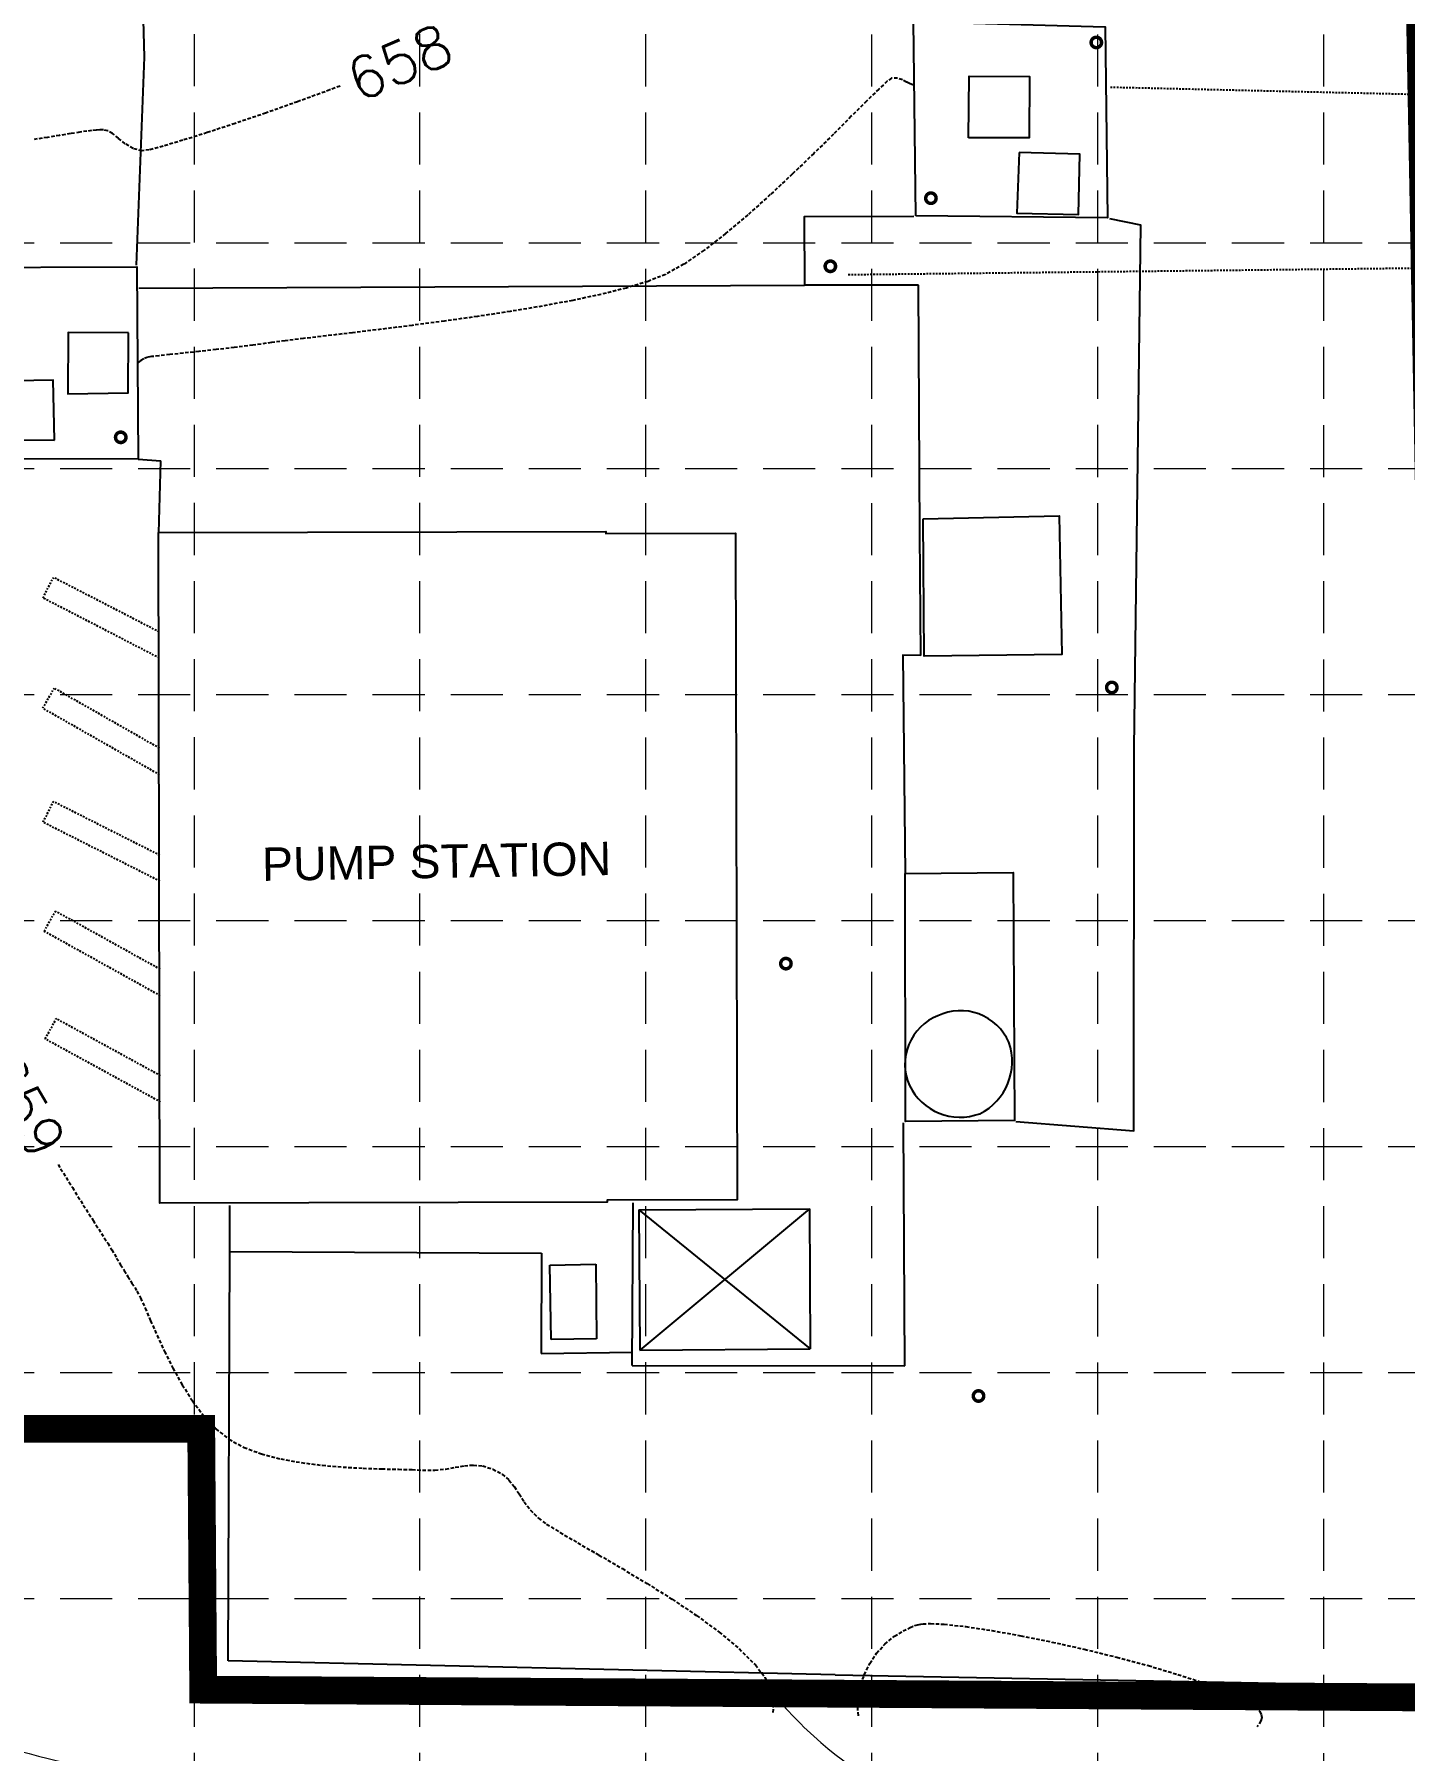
# Model space of a CAD drawing. Header units: inches. Extents: x 2507435 to 2508087, y 7097652 to 7098695.
# Drawn here: x 2507635.8 to 2507734.4, y 7098081.5 to 7098205.1 of the extents above; entities that cross this region are included whole.
import ezdxf

# ---------------------------------------------------------------- set-up
doc = ezdxf.new("R2010")
doc.units = ezdxf.units.IN
doc.header["$MEASUREMENT"] = 0
doc.linetypes.add('HIDDEN', pattern=[0.375, 0.25, -0.125])
doc.linetypes.add('HIDDEN2', pattern=[0.1875, 0.125, -0.0625])
for name, color, linetype in [('CONT-MNR', 8, 'HIDDEN'), ('DEMO ROAD', 8, 'Continuous'), ('E-ASPHALT', 8, 'Continuous'), ('E-CONCRETE', 7, 'Continuous'), ('E-PIPES', 8, 'HIDDEN2'), ('E-STRUCTURES', 6, 'Continuous'), ('E-UTILITIES', 5, 'Continuous'), ('GRID', 254, 'HIDDEN'), ('LIMITS OF DISTURBANCE', 1, 'HIDDEN'), ('TXT-NOTES', 2, 'Continuous'), ('WATER-STRIPE', 5, 'HIDDEN2')]:
    doc.layers.add(name, color=color, linetype=linetype)
doc.layers.add('CV_GRADING_PROP', color=1, linetype='Continuous', lineweight=0)
doc.styles.get("Standard").update_dxf_attribs({"font": 'ARIAL.TTF'})

msp = doc.modelspace()

# ---------------------------------------------------------------- linework, layer by layer
at = {"layer": 'CONT-MNR', "color": 35, "extrusion": (-0.5784602373835595, 0.8157105821099517, 0), "elevation": 4339475.143353693}
msp.add_lwpolyline([(-6151582.974240594, 659.0000000000009), (-6151582.590484574, 659.0000000000009)], dxfattribs=at)
at = {"layer": 'CONT-MNR', "color": 35, "extrusion": (0.01575486783149608, -0.999875884367461, 0), "elevation": -7057812.502188132}
msp.add_lwpolyline([(2619217.921365387, 659), (2619217.49625879, 659)], dxfattribs=at)
at = {"layer": 'CONT-MNR', "color": 35, "extrusion": (0.3437490528785703, 0.9390615467822576, 0), "elevation": 7527667.291210726}
msp.add_lwpolyline([(85117.11588407448, 659.0000000000009), (85117.4980891291, 659.0000000000009)], dxfattribs=at)
at = {"layer": 'CONT-MNR', "color": 35, "extrusion": (0.3439716864256234, -0.9389800205209441, 0), "elevation": -5802505.983584049}
msp.add_lwpolyline([(4796220.086144732, 658), (4796217.608944353, 658)], dxfattribs=at)
at = {"layer": 'CONT-MNR', "color": 35, "extrusion": (0.356764093772672, -0.9341945094007801, 0), "elevation": -5736458.492613357}
msp.add_lwpolyline([(4875023.529795265, 658), (4875022.745258834, 658)], dxfattribs=at)
at = {"layer": 'CONT-MNR', "color": 35, "extrusion": (-0.7002389874955643, 0.713908509818441, 0), "elevation": 3311479.293160748}
msp.add_lwpolyline([(-6760703.116392091, 659.0000000000009), (-6760701.888844514, 659.0000000000009)], dxfattribs=at)
at = {"layer": 'CONT-MNR', "color": 35, "extrusion": (0.6790397678018403, -0.7341014873596312, 0), "elevation": -3507974.320335359}
msp.add_lwpolyline([(6660865.488448557, 659), (6660864.651446817, 659)], dxfattribs=at)
at = {"layer": 'CONT-MNR', "color": 35, "extrusion": (-0.4741054751967986, -0.8804680564270448, 0), "elevation": -7438653.448941063}
msp.add_lwpolyline([(-1157347.772369662, 659), (-1157348.105427842, 659)], dxfattribs=at)
at = {"layer": 'CONT-MNR', "color": 35, "extrusion": (-0.4493036736438185, -0.8933790958211241, 0), "elevation": -7468103.167556052}
msp.add_lwpolyline([(-948922.3079454834, 659), (-948922.5881973044, 659)], dxfattribs=at)
at = {"layer": 'CONT-MNR', "color": 35}
for points, elevation in [([(2507699.025860254, 7098201.455105464), (2507698.83485714, 7098201.534292573)], 659), ([(2507640.501776705, 7098198.228760784), (2507640.234643778, 7098198.201586973)], 658), ([(2507641.080008088, 7098198.160521278), (2507640.762711674, 7098198.223657737)], 658), ([(2507650.242383248, 7098198.684823365), (2507648.227422115, 7098198.021910224)], 658), ([(2507652.439445523, 7098199.434358496), (2507650.242383248, 7098198.684823365)], 658), ([(2507638.391931404, 7098197.949487975), (2507637.602814968, 7098197.822850253)], 658), ([(2507639.058841263, 7098198.05461226), (2507638.391931404, 7098197.949487975)], 658), ([(2507639.571722606, 7098198.130116194), (2507639.058841263, 7098198.05461226)], 658), ([(2507642.907372772, 7098196.879571129), (2507642.332088556, 7098197.218269251)], 658), ([(2507646.472969753, 7098197.469183178), (2507645.057433794, 7098197.050206332)], 658), ([(2507693.32297741, 7098197.920670528), (2507691.897871057, 7098196.518340215)], 659), ([(2507643.556741605, 7098196.707759677), (2507642.907372772, 7098196.879571129)], 658), ([(2507644.059221867, 7098196.788543798), (2507643.556741605, 7098196.707759677)], 658), ([(2507691.897871057, 7098196.518340215), (2507690.368844014, 7098195.045393348)], 659), ([(2507690.368844014, 7098195.045393348), (2507688.775394219, 7098193.556980591)], 659), ([(2507684.003487694, 7098189.5504536), (2507682.547326262, 7098188.551683906)], 659), ([(2507679.97307499, 7098187.312413178), (2507678.408909676, 7098186.833140822)], 659), ([(2507681.224231765, 7098187.813201638), (2507679.97307499, 7098187.312413178)], 659), ([(2507667.682518315, 7098184.785999116), (2507665.314039747, 7098184.451710488)], 659), ([(2507658.682550297, 7098183.612741549), (2507656.8004705, 7098183.390239313)], 659), ([(2507665.314039747, 7098184.451710488), (2507662.990465301, 7098184.144233664)], 659), ([(2507653.835718215, 7098183.035505128), (2507652.855306488, 7098182.904786237)], 659), ([(2507643.463640628, 7098181.626161573), (2507643.216374255, 7098181.45422626)], 659), ([(2507643.67400368, 7098181.744354188), (2507643.463640628, 7098181.626161573)], 659), ([(2507644.219587823, 7098181.894010757), (2507643.952410455, 7098181.847891186)], 659), ([(2507646.511633515, 7098182.144623818), (2507645.539945717, 7098182.042905526)], 659), ([(2507638.523307997, 7098122.057603843), (2507639.311073072, 7098120.804030623)], 659), ([(2507640.610497996, 7098118.765342894), (2507641.066679078, 7098118.049064357)], 659), ([(2507641.066679078, 7098118.049064357), (2507641.356853396, 7098117.58072002)], 659), ([(2507641.999796215, 7098116.510035906), (2507642.258626942, 7098116.087189053)], 659), ([(2507643.432691064, 7098114.110755391), (2507643.759507779, 7098113.384410389)], 659), ([(2507644.156081406, 7098112.47014009), (2507644.622081826, 7098111.41413377)], 659), ([(2507647.173748977, 7098106.696533741), (2507647.981931521, 7098105.624686416)], 659), ([(2507655.004577491, 7098102.256899589), (2507656.515951836, 7098102.064929381)], 659), ([(2507665.398226402, 7098101.795302645), (2507666.095989578, 7098101.920117904)], 659), ([(2507666.095989578, 7098101.920117904), (2507666.749955296, 7098102.033285816)], 659), ([(2507666.749955296, 7098102.033285816), (2507667.394801184, 7098102.083403637)], 659), ([(2507660.802981589, 7098101.804604224), (2507661.992996244, 7098101.77519636)], 659), ([(2507661.992996244, 7098101.77519636), (2507662.985197851, 7098101.750558111)], 659), ([(2507662.985197851, 7098101.750558111), (2507663.73259716, 7098101.716341084)], 659), ([(2507663.73259716, 7098101.716341084), (2507664.621988139, 7098101.71024279)], 659), ([(2507664.621988139, 7098101.71024279), (2507665.398226402, 7098101.795302645)], 659), ([(2507668.795843987, 7098101.788878009), (2507669.462133557, 7098101.425299086)], 659), ([(2507669.462133557, 7098101.425299086), (2507669.958221363, 7098101.000570064)], 659), ([(2507671.053041863, 7098099.442019159), (2507671.496090276, 7098098.855226488)], 659), ([(2507672.66544129, 7098097.824475793), (2507673.633159332, 7098097.227870122)], 659), ([(2507681.708395875, 7098092.420191505), (2507683.46280919, 7098091.246383809)], 659), ([(2507683.46280919, 7098091.246383809), (2507685.094356754, 7098090.052704814)], 659), ([(2507699.191134883, 7098090.51616148), (2507699.37241007, 7098090.579456113)], 659), ([(2507699.37241007, 7098090.579456113), (2507699.480336517, 7098090.608992173)], 659), ([(2507699.756481626, 7098090.650272935), (2507700.312626379, 7098090.66944775)], 659), ([(2507701.294433627, 7098090.620070815), (2507702.85503775, 7098090.448297378)], 659), ([(2507702.85503775, 7098090.448297378), (2507704.717554012, 7098090.167715282)], 659), ([(2507706.808620346, 7098089.792758428), (2507709.054874685, 7098089.337860717)], 659), ([(2507696.429404167, 7098088.532853052), (2507697.025166471, 7098089.188513216)], 659), ([(2507687.698589909, 7098087.692966116), (2507688.391360814, 7098086.790320544)], 659), ([(2507715.99114505, 7098087.637861444), (2507718.12453073, 7098087.007539307)], 659), ([(2507720.046294075, 7098086.369445815), (2507721.683073019, 7098085.738014868)], 659), ([(2507688.894214964, 7098085.720022281), (2507688.940565901, 7098085.515441786)], 659), ([(2507688.940565901, 7098085.515441786), (2507688.971242118, 7098085.309501741)], 659), ([(2507688.971242118, 7098085.309501741), (2507688.997053721, 7098084.879525427)], 659), ([(2507695.123031979, 7098084.032268303), (2507695.063887817, 7098084.627930008)], 659), ([(2507695.065984924, 7098084.980576531), (2507695.080295123, 7098085.142115125)], 659), ([(2507695.080295123, 7098085.142115125), (2507695.106165367, 7098085.336462907)], 659), ([(2507722.961505494, 7098085.127680367), (2507723.676942707, 7098084.664301788)], 659), ([(2507724.009607514, 7098084.33613624), (2507724.125479126, 7098084.128314318)], 659), ([(2507724.149882765, 7098084.028036303), (2507724.153000162, 7098083.910196646)], 659)]:
    msp.add_lwpolyline(points, dxfattribs=dict(at, elevation=elevation))
at = {"layer": 'CONT-MNR', "color": 35, "extrusion": (-0.3293413401207295, -0.9442109307180689, 0), "elevation": -7528088.360145745}
msp.add_lwpolyline([(30065.76232751925, 659), (30065.65149695938, 659)], dxfattribs=at)
at = {"layer": 'CONT-MNR', "color": 35, "extrusion": (0.3330247617025853, -0.9429180813267589, 0), "elevation": -5857910.235440747}
msp.add_lwpolyline([(4728389.442018826, 658), (4728387.001981003, 658)], dxfattribs=at)
at = {"layer": 'CONT-MNR', "color": 35, "extrusion": (0.7060987911994828, -0.708113336314625, 0), "elevation": -3255649.386327378}
msp.add_lwpolyline([(6787763.417515692, 659), (6787761.865827416, 659)], dxfattribs=at)
at = {"layer": 'CONT-MNR', "color": 35, "extrusion": (-0.01955304167934378, -0.9998088210058391, 0), "elevation": -7145873.201611108}
msp.add_lwpolyline([(2368369.988757519, 658.0000000000009), (2368369.727772654, 658.0000000000009)], dxfattribs=at)
at = {"layer": 'CONT-MNR', "color": 35, "extrusion": (0.7056889053370164, -0.708521819624663, 0), "elevation": -3259576.750796609}
msp.add_lwpolyline([(6785876.765720178, 659), (6785874.956760043, 659)], dxfattribs=at)
at = {"layer": 'CONT-MNR', "color": 35, "extrusion": (0.153113287915328, -0.9882086424757467, 0), "elevation": -6630547.792546419}
msp.add_lwpolyline([(3564896.667655746, 658.0000000000009), (3564895.718398953, 658.0000000000009)], dxfattribs=at)
at = {"layer": 'CONT-MNR', "color": 35, "extrusion": (0.1572504174299394, -0.9875587608938063, 0), "elevation": -6615560.386707449}
msp.add_lwpolyline([(3592634.054450155, 658.0000000000009), (3592633.163869151, 658.0000000000009)], dxfattribs=at)
at = {"layer": 'CONT-MNR', "color": 35, "extrusion": (0.1147509918012718, -0.993394287219644, 0), "elevation": -6763555.3440753}
msp.add_lwpolyline([(3305600.42959344, 658), (3305600.100387918, 658)], dxfattribs=at)
at = {"layer": 'CONT-MNR', "color": 35, "extrusion": (0.09981193846863058, -0.9950063200498449, 0), "elevation": -6812459.638743755}
msp.add_lwpolyline([(3203602.804016779, 658), (3203602.466440746, 658)], dxfattribs=at)
at = {"layer": 'CONT-MNR', "color": 35, "extrusion": (-0.501114066201382, -0.8653812412197972, 0), "elevation": -7399261.75275247}
msp.add_lwpolyline([(-1386941.004913164, 658.0000000000009), (-1386941.392570837, 658.0000000000009)], dxfattribs=at)
at = {"layer": 'CONT-MNR', "color": 35, "extrusion": (0.6416005546813928, 0.7670389352780792, 0), "elevation": 7053498.333547386}
msp.add_lwpolyline([(2630748.605611942, 658.0000000000009), (2630749.151002298, 658.0000000000009)], dxfattribs=at)
at = {"layer": 'CONT-MNR', "color": 35, "extrusion": (0.6241690902740505, 0.7812892849300214, 0), "elevation": 7110938.262106262}
msp.add_lwpolyline([(2471281.215815195, 658), (2471281.853572761, 658)], dxfattribs=at)
at = {"layer": 'CONT-MNR', "color": 35, "extrusion": (0.2535644037569634, -0.9673185065671884, 0), "elevation": -6230367.846102919}
msp.add_lwpolyline([(4225541.574742455, 658), (4225540.542805281, 658)], dxfattribs=at)
at = {"layer": 'CONT-MNR', "color": 35, "extrusion": (0.3004834442050874, -0.9537870306093746, 0), "elevation": -6016662.437764511}
msp.add_lwpolyline([(4524653.345919123, 658), (4524651.506459888, 658)], dxfattribs=at)
at = {"layer": 'CONT-MNR', "color": 35, "extrusion": (0.6669760231320326, -0.7450791800654332, 0), "elevation": -3616147.948715568}
msp.add_lwpolyline([(6602751.606686345, 659), (6602749.434602286, 659)], dxfattribs=at)
at = {"layer": 'CONT-MNR', "color": 35, "extrusion": (0.6450615769495265, -0.7641305922048863, 0), "elevation": -3806333.107259971}
msp.add_lwpolyline([(6494971.467198091, 659.0000000000009), (6494969.368340246, 659.0000000000009)], dxfattribs=at)
at = {"layer": 'CONT-MNR', "color": 35, "extrusion": (-0.6134834814255619, 0.7897075522102928, 0), "elevation": 4067071.182238569}
msp.add_lwpolyline([(-6334960.995752538, 659), (-6334959.033341993, 659)], dxfattribs=at)
at = {"layer": 'CONT-MNR', "color": 35, "extrusion": (0.4873716548227826, -0.8731946347036854, 0), "elevation": -4975926.766584901}
msp.add_lwpolyline([(5649150.846543679, 659), (5649149.331309337, 659)], dxfattribs=at)
at = {"layer": 'CONT-MNR', "color": 35, "extrusion": (0.1835786736021315, -0.9830050206374747, 0), "elevation": -6517196.85157772}
msp.add_lwpolyline([(3768132.229161438, 659.0000000000009), (3768129.99477951, 659.0000000000009)], dxfattribs=at)
at = {"layer": 'CONT-MNR', "color": 35, "extrusion": (0.2083881965663033, -0.9780461949886844, 0), "elevation": -6419783.975830291}
msp.add_lwpolyline([(3931801.797950065, 659.0000000000009), (3931799.715439787, 659.0000000000009)], dxfattribs=at)
at = {"layer": 'CONT-MNR', "color": 35, "extrusion": (0.2427800425220893, -0.9700813630582605, 0), "elevation": -6277004.487588634}
msp.add_lwpolyline([(4155950.190206533, 659.0000000000009), (4155948.307845378, 659.0000000000009)], dxfattribs=at)
at = {"layer": 'CONT-MNR', "color": 35, "extrusion": (0.1507981248776126, -0.9885645783323395, 0), "elevation": -6638862.465556297}
msp.add_lwpolyline([(3549386.790507961, 659.0000000000009), (3549384.400929817, 659.0000000000009)], dxfattribs=at)
at = {"layer": 'CONT-MNR', "color": 35, "extrusion": (0.1650207138023296, -0.9862901013475548, 0), "elevation": -6587052.246601599}
msp.add_lwpolyline([(3644640.059088477, 659.0000000000009), (3644637.722153666, 659.0000000000009)], dxfattribs=at)
at = {"layer": 'CONT-MNR', "color": 35, "extrusion": (0.1200571579945771, -0.9927669811261176, 0), "elevation": -6745779.942052891}
msp.add_lwpolyline([(3341710.58697167, 659), (3341708.491439587, 659)], dxfattribs=at)
at = {"layer": 'CONT-MNR', "color": 35, "extrusion": (0.1246776506033395, -0.9921973006615326, 0), "elevation": -6730149.617350974}
msp.add_lwpolyline([(3373081.372761427, 659), (3373079.127703976, 659)], dxfattribs=at)
at = {"layer": 'CONT-MNR', "color": 35, "extrusion": (0.1053578168830527, -0.9944343771318633, 0), "elevation": -6794476.177777396}
msp.add_lwpolyline([(3241540.002787426, 659.0000000000009), (3241538.871458997, 659.0000000000009)], dxfattribs=at)
at = {"layer": 'CONT-MNR', "color": 35, "extrusion": (0.1093425298667265, -0.9940041303547708, 0), "elevation": -6781429.951638868}
msp.add_lwpolyline([(3268746.559595812, 659), (3268745.314500784, 659)], dxfattribs=at)
at = {"layer": 'CONT-MNR', "color": 35, "extrusion": (-0.1157221678016629, 0.9932816216357191, 0), "elevation": 6760303.561079526}
msp.add_lwpolyline([(-3312219.913465749, 659), (-3312218.595127698, 659)], dxfattribs=at)
at = {"layer": 'CONT-MNR', "color": 35, "extrusion": (0.1246747826562909, -0.9921976610381658, 0), "elevation": -6730159.38459287}
msp.add_lwpolyline([(3373050.365162556, 659.0000000000009), (3373049.014034647, 659.0000000000009)], dxfattribs=at)
at = {"layer": 'CONT-MNR', "color": 35, "extrusion": (0.136809186536942, -0.9905974189745803, 0), "elevation": -6688371.717639214}
msp.add_lwpolyline([(3455171.075245077, 659), (3455169.731667397, 659)], dxfattribs=at)
at = {"layer": 'CONT-MNR', "color": 35, "extrusion": (0.1207745193105919, -0.9926799662959334, 0), "elevation": -6743363.409841366}
msp.add_lwpolyline([(3346578.711135392, 659), (3346577.369214354, 659)], dxfattribs=at)
at = {"layer": 'CONT-MNR', "color": 35, "extrusion": (0.1171936398745957, -0.9931090830180457, 0), "elevation": -6755388.969771064}
msp.add_lwpolyline([(3322238.693638769, 659), (3322237.049656065, 659)], dxfattribs=at)
at = {"layer": 'CONT-MNR', "color": 35, "extrusion": (0.3485674556673979, -0.9372836971000598, 0), "elevation": -5778927.052868537}
msp.add_lwpolyline([(4824568.981309818, 659), (4824568.684274059, 659)], dxfattribs=at)
at = {"layer": 'CONT-MNR', "color": 35, "extrusion": (0.1192347825550171, -0.9928660869568755, 0), "elevation": -6748545.668366704}
msp.add_lwpolyline([(3336105.625110892, 659), (3336105.078450522, 659)], dxfattribs=at)
at = {"layer": 'CONT-MNR', "color": 35, "extrusion": (0.1070385487994552, -0.9942548712834687, 0), "elevation": -6788987.333916451}
msp.add_lwpolyline([(3253017.898530253, 659.0000000000009), (3253017.116439691, 659.0000000000009)], dxfattribs=at)
at = {"layer": 'CONT-MNR', "color": 35, "extrusion": (0.8558319540172836, 0.5172539671021946, 0), "elevation": 5817648.954784775}
msp.add_lwpolyline([(4777715.65789674, 659), (4777715.299335951, 659)], dxfattribs=at)
at = {"layer": 'CONT-MNR', "color": 35, "extrusion": (0.8506737843809037, 0.5256939343069045, 0), "elevation": 5864622.063134143}
msp.add_lwpolyline([(4719937.594843544, 659.0000000000009), (4719935.991602091, 659.0000000000009)], dxfattribs=at)
at = {"layer": 'CONT-MNR', "color": 35, "extrusion": (0.8438967359021772, 0.5365056375599899, 0), "elevation": 5924370.45687883}
msp.add_lwpolyline([(4644718.350203028, 659.0000000000009), (4644717.036188019, 659.0000000000009)], dxfattribs=at)
at = {"layer": 'CONT-MNR', "color": 35, "extrusion": (0.8425264571341975, 0.5386549628740992, 0), "elevation": 5936190.459350442}
msp.add_lwpolyline([(4629600.899312025, 659.0000000000009), (4629599.795732735, 659.0000000000009)], dxfattribs=at)
at = {"layer": 'CONT-MNR', "color": 35, "extrusion": (0.8584996461228594, 0.5128141550375976, 0), "elevation": 5792824.386976144}
msp.add_lwpolyline([(4807777.447634477, 659), (4807776.758839138, 659)], dxfattribs=at)
at = {"layer": 'CONT-MNR', "color": 35, "extrusion": (0.8558290967953119, 0.5172586945412522, 0), "elevation": 5817675.467454473}
msp.add_lwpolyline([(4777675.574644821, 659.0000000000009), (4777675.01454052, 659.0000000000009)], dxfattribs=at)
at = {"layer": 'CONT-MNR', "color": 35, "extrusion": (0.8507711798195208, 0.5255362971180019, 0), "elevation": 5863747.407912388}
msp.add_lwpolyline([(4721015.570898326, 659), (4721015.075100576, 659)], dxfattribs=at)
at = {"layer": 'CONT-MNR', "color": 35, "extrusion": (0.850194927975365, 0.5264680279418343, 0), "elevation": 5868915.907442784}
msp.add_lwpolyline([(4714588.325028091, 659), (4714587.764869123, 659)], dxfattribs=at)
at = {"layer": 'CONT-MNR', "color": 35, "extrusion": (0.8509043819796541, 0.525320599946188, 0), "elevation": 5862550.388594232}
msp.add_lwpolyline([(4722500.890680929, 659), (4722500.20182741, 659)], dxfattribs=at)
at = {"layer": 'CONT-MNR', "color": 35, "extrusion": (0.8866485155840248, 0.462443953158267, 0), "elevation": 5505878.276555762}
msp.add_lwpolyline([(5133888.352780736, 659), (5133887.797622266, 659)], dxfattribs=at)
at = {"layer": 'CONT-MNR', "color": 35, "extrusion": (0.9174128562206884, 0.3979367427632169, 0), "elevation": 5125144.74375028}
msp.add_lwpolyline([(5514016.8841012, 659), (5514015.887526655, 659)], dxfattribs=at)
at = {"layer": 'CONT-MNR', "color": 35, "extrusion": (0.906874330431653, 0.4214011732353635, 0), "elevation": 5265271.015282292}
msp.add_lwpolyline([(5380370.650219208, 659.0000000000009), (5380369.380414747, 659.0000000000009)], dxfattribs=at)
at = {"layer": 'CONT-MNR', "color": 35, "extrusion": (0.893410637025377, 0.4492409527746886, 0), "elevation": 5429118.674570365}
msp.add_lwpolyline([(5214990.3117367, 659), (5214988.967550171, 659)], dxfattribs=at)
at = {"layer": 'CONT-MNR', "color": 35, "extrusion": (0.8731186565907807, 0.4875077553363747, 0), "elevation": 5649855.513874643}
msp.add_lwpolyline([(4974994.692115667, 659.0000000000009), (4974993.313060557, 659.0000000000009)], dxfattribs=at)
at = {"layer": 'CONT-MNR', "color": 35, "extrusion": (0.8431507898434135, 0.5376771759954369, 0), "elevation": 5930814.658701615}
msp.add_lwpolyline([(4636470.993847254, 659), (4636469.616800958, 659)], dxfattribs=at)
at = {"layer": 'CONT-MNR', "color": 35, "extrusion": (0.7304282628162723, 0.6829894236949813, 0), "elevation": 6679588.029127652}
msp.add_lwpolyline([(3471959.910716819, 659), (3471958.628663873, 659)], dxfattribs=at)
at = {"layer": 'CONT-MNR', "color": 35, "extrusion": (0.625029819268244, 0.7806008743432885, 0), "elevation": 7108142.038048358}
msp.add_lwpolyline([(2479054.199679538, 659.0000000000009), (2479052.991963062, 659.0000000000009)], dxfattribs=at)
at = {"layer": 'CONT-MNR', "color": 35, "extrusion": (-0.4754120005531217, -0.8797632805079323, 0), "elevation": -7436818.010066035}
msp.add_lwpolyline([(-1168385.576421033, 659), (-1168384.34778823, 659)], dxfattribs=at)
at = {"layer": 'CONT-MNR', "color": 35, "extrusion": (0.3461681222247385, 0.9381724954161673, 0), "elevation": 7527314.128653333}
msp.add_lwpolyline([(104528.0229170243, 659), (104526.6809388851, 659)], dxfattribs=at)
at = {"layer": 'CONT-MNR', "color": 35, "extrusion": (-0.2502707079245332, -0.968175899697443, 0), "elevation": -7499804.022922523}
msp.add_lwpolyline([(651401.1331026424, 659.0000000000009), (651402.5689147571, 659.0000000000009)], dxfattribs=at)
at = {"layer": 'CONT-MNR', "color": 35, "extrusion": (-0.1791683215456842, -0.9838184347502857, 0), "elevation": -7432536.190266214}
msp.add_lwpolyline([(1195320.655479779, 659.0000000000009), (1195322.153968818, 659.0000000000009)], dxfattribs=at)
at = {"layer": 'CONT-MNR', "color": 35, "extrusion": (-0.08612926645245444, -0.9962839702917848, 0), "elevation": -7287707.923017817}
msp.add_lwpolyline([(1886983.66578354, 659.0000000000009), (1886985.172902336, 659.0000000000009)], dxfattribs=at)
at = {"layer": 'CONT-MNR', "color": 35, "extrusion": (-0.05666370258320429, -0.9983933216971969, 0), "elevation": -7228790.756834418}
msp.add_lwpolyline([(2101424.280785575, 659.0000000000009), (2101425.727783436, 659.0000000000009)], dxfattribs=at)
at = {"layer": 'CONT-MNR', "color": 35, "extrusion": (-0.03616700919324573, -0.999345759707828, 0), "elevation": -7184152.531720693}
msp.add_lwpolyline([(2249301.735307204, 659.0000000000009), (2249303.077023463, 659.0000000000009)], dxfattribs=at)
at = {"layer": 'CONT-MNR', "color": 35, "extrusion": (-0.09552574916947665, -0.9954269592720555, 0), "elevation": -7305188.980041382}
msp.add_lwpolyline([(1818148.210474064, 659.0000000000009), (1818148.88395762, 659.0000000000009)], dxfattribs=at)
at = {"layer": 'CONT-MNR', "color": 35, "extrusion": (-0.3004932271888313, -0.9537839484986321, 0), "elevation": -7523593.04022516}
msp.add_lwpolyline([(258841.9661295395, 659), (258842.732172118, 659)], dxfattribs=at)
at = {"layer": 'CONT-MNR', "color": 35, "extrusion": (0.7756431635059317, 0.6311716746706165, 0), "elevation": 6425177.354934592}
msp.add_lwpolyline([(3922823.26791501, 659), (3922822.652135144, 659)], dxfattribs=at)
at = {"layer": 'CONT-MNR', "color": 35, "extrusion": (0.8351107309778272, 0.5500818730022644, 0), "elevation": 5998718.846857594}
msp.add_lwpolyline([(4548275.914984098, 659.0000000000009), (4548275.289596141, 659.0000000000009)], dxfattribs=at)
at = {"layer": 'CONT-MNR', "color": 35, "extrusion": (0.8391184074701643, 0.5439488011244582, 0), "elevation": 5965235.622236025}
msp.add_lwpolyline([(4592101.902702259, 659), (4592101.236935351, 659)], dxfattribs=at)
at = {"layer": 'CONT-MNR', "color": 35, "extrusion": (0.7188234237471395, 0.6951926966478004, 0), "elevation": 6737119.494690293}
msp.add_lwpolyline([(3358964.811535734, 659.0000000000009), (3358963.967553221, 659.0000000000009)], dxfattribs=at)
at = {"layer": 'CONT-MNR', "color": 35, "extrusion": (-0.588491383172654, -0.8085034891276207, 0), "elevation": -7214580.612687657}
msp.add_lwpolyline([(-2149708.027637305, 659.0000000000009), (-2149707.307021324, 659.0000000000009)], dxfattribs=at)
at = {"layer": 'CONT-MNR', "color": 35, "extrusion": (-0.5041300161267351, -0.8636277709986275, 0), "elevation": -7394307.436362215}
msp.add_lwpolyline([(-1412667.279757875, 659), (-1412665.797349116, 659)], dxfattribs=at)
at = {"layer": 'CONT-MNR', "color": 35, "extrusion": (0.499377218627347, 0.8663846683292677, 0), "elevation": 7401957.688544329}
msp.add_lwpolyline([(1372016.579871085, 659.0000000000009), (1372014.82520647, 659.0000000000009)], dxfattribs=at)
at = {"layer": 'CONT-MNR', "color": 35, "extrusion": (0.5034518480865416, 0.8640232847893892, 0), "elevation": 7395414.214690405}
msp.add_lwpolyline([(1406858.520513646, 659), (1406856.567309931, 659)], dxfattribs=at)
at = {"layer": 'CONT-MNR', "color": 35, "extrusion": (-0.5142029317392441, -0.8576685519422793, 0), "elevation": -7377267.976906165}
msp.add_lwpolyline([(-1499104.40088167, 659), (-1499102.322635624, 659)], dxfattribs=at)
at = {"layer": 'CONT-MNR', "color": 35, "extrusion": (-0.531409979057588, -0.8471147703576026, 0), "elevation": -7345506.014649315}
msp.add_lwpolyline([(-1647705.060248172, 659), (-1647702.92982506, 659)], dxfattribs=at)
at = {"layer": 'CONT-MNR', "color": 35, "extrusion": (0.6385951842161444, 0.7695428452633087, 0), "elevation": 7063680.039880484}
msp.add_lwpolyline([(2603035.002254128, 659), (2603033.136060919, 659)], dxfattribs=at)
at = {"layer": 'CONT-MNR', "color": 35, "extrusion": (0.6322939369510125, -0.774728582985673, 0), "elevation": -3913490.954199921}
msp.add_lwpolyline([(6430863.320699049, 659.0000000000009), (6430864.213405747, 659.0000000000009)], dxfattribs=at)
at = {"layer": 'CONT-MNR', "color": 35, "extrusion": (0.5237669380939888, -0.8518616052855345, 0), "elevation": -4733140.976643742}
msp.add_lwpolyline([(5853956.138807599, 659), (5853956.866336843, 659)], dxfattribs=at)
at = {"layer": 'CONT-MNR', "color": 35, "extrusion": (0.4343771370746951, -0.9007310934939414, 0), "elevation": -5304183.66406903}
msp.add_lwpolyline([(5342009.93592671, 659.0000000000009), (5342010.493608393, 659.0000000000009)], dxfattribs=at)
at = {"layer": 'CONT-MNR', "color": 35, "extrusion": (0.3690703517200355, -0.9294014608775099, 0), "elevation": -5671458.272681081}
msp.add_lwpolyline([(4950353.675974701, 659.0000000000009), (4950354.055022476, 659.0000000000009)], dxfattribs=at)
at = {"layer": 'CONT-MNR', "color": 35, "extrusion": (0.1478465396902195, -0.989010313748865, 0), "elevation": -6649330.129466509}
msp.add_lwpolyline([(3529568.784782621, 659.0000000000009), (3529569.063996199, 659.0000000000009)], dxfattribs=at)
at = {"layer": 'CONT-MNR', "color": 35, "extrusion": (-0.05022840193559534, -0.9987377571910437, 0), "elevation": -7215088.934779544}
msp.add_lwpolyline([(2148009.234819429, 659.0000000000009), (2148010.217867523, 659.0000000000009)], dxfattribs=at)
at = {"layer": 'CONT-MNR', "color": 35, "extrusion": (-0.1764986396576971, -0.9843008839775481, 0), "elevation": -7429262.897945973}
msp.add_lwpolyline([(1215532.71147366, 659.0000000000009), (1215534.835891476, 659.0000000000009)], dxfattribs=at)
at = {"layer": 'CONT-MNR', "color": 35, "extrusion": (-0.7070702095512506, -0.7071433509304537, 0), "elevation": -6792476.782933334}
msp.add_lwpolyline([(-3245553.322092971, 659), (-3245551.670210759, 659)], dxfattribs=at)
at = {"layer": 'CONT-MNR', "color": 35, "extrusion": (0.8304761078415764, -0.5570542471827196, 0), "elevation": -1871438.393764961}
msp.add_lwpolyline([(7291714.993867187, 659), (7291715.884523262, 659)], dxfattribs=at)
at = {"layer": 'CONT-MNR', "color": 35, "extrusion": (0.2181500575968832, 0.9759152383124657, 0), "elevation": 7474190.422478656}
msp.add_lwpolyline([(-898862.8820242186, 659.0000000000009), (-898865.2675595435, 659.0000000000009)], dxfattribs=at)
at = {"layer": 'CONT-MNR', "color": 35, "extrusion": (-0.2375795970373482, -0.9713680739408576, 0), "elevation": -7490637.92312183}
msp.add_lwpolyline([(749549.6950740092, 659), (749552.1004898418, 659)], dxfattribs=at)
at = {"layer": 'CONT-MNR', "color": 35, "extrusion": (-0.2585933595981114, -0.9659862702811888, 0), "elevation": -7505133.906494897}
msp.add_lwpolyline([(586898.5365805074, 659), (586900.8882142883, 659)], dxfattribs=at)
at = {"layer": 'CONT-MNR', "color": 35, "extrusion": (0.9011609958248794, -0.4334845552080394, 0), "elevation": -817073.6654132213}
msp.add_lwpolyline([(7483566.414355573, 659), (7483567.320384929, 659)], dxfattribs=at)
at = {"layer": 'CONT-MNR', "color": 35, "extrusion": (-0.3151189379910546, -0.9490521876690396, 0), "elevation": -7526684.474953411}
msp.add_lwpolyline([(143213.7325593019, 659.0000000000009), (143215.7574883527, 659.0000000000009)], dxfattribs=at)
at = {"layer": 'CONT-MNR', "color": 35, "extrusion": (0.878447153492004, 0.477839511260628, 0), "elevation": 5594618.052008137}
msp.add_lwpolyline([(5037021.540874476, 659.0000000000009), (5037020.799640682, 659.0000000000009)], dxfattribs=at)
at = {"layer": 'CONT-MNR', "color": 35, "extrusion": (0.9424788233802536, 0.3342658634676487, 0), "elevation": 4736091.430594083}
msp.add_lwpolyline([(5851561.128871631, 659), (5851560.684125781, 659)], dxfattribs=at)
at = {"layer": 'CONT-MNR', "color": 35, "extrusion": (0.9729421599067234, -0.2310488118905612, 0), "elevation": 799838.0846858183}
msp.add_lwpolyline([(7485426.839938947, 659), (7485427.410122411, 659)], dxfattribs=at)
at = {"layer": 'CONT-MNR', "color": 35, "extrusion": (0.9475992372213229, -0.3194615557740356, 0), "elevation": 108724.4727732711}
msp.add_lwpolyline([(7527253.381077722, 659.0000000000009), (7527254.123636501, 659.0000000000009)], dxfattribs=at)
at = {"layer": 'CONT-MNR', "color": 35, "extrusion": (0.9977566865001684, -0.06694471259334077, 0), "elevation": 2026884.212250284}
msp.add_lwpolyline([(7250038.169073481, 659.0000000000009), (7250037.480258401, 659.0000000000009)], dxfattribs=at)
at = {"layer": 'CONT-MNR', "color": 35, "extrusion": (0.9999823184529211, -0.005946661375991036, 0), "elevation": 2465440.818259058}
msp.add_lwpolyline([(7112871.536191674, 659), (7112871.888844434, 659)], dxfattribs=at)
at = {"layer": 'CONT-MNR', "color": 35, "extrusion": (0.9856532285009407, -0.1687830357164851, 0), "elevation": 1273681.386625024}
msp.add_lwpolyline([(7419507.120729811, 659), (7419507.508127285, 659)], dxfattribs=at)
at = {"layer": 'CONT-MNR', "color": 35, "extrusion": (-0.430829360472028, -0.9024334114799071, 0), "elevation": -7485949.856493816}
msp.add_lwpolyline([(-795011.905586849, 659), (-795010.4889366459, 659)], dxfattribs=at)
at = {"layer": 'CONT-MNR', "color": 35, "extrusion": (-0.702276171996692, -0.7119046131650453, 0), "elevation": -6814273.801421299}
msp.add_lwpolyline([(-3199555.672395562, 659), (-3199555.205107106, 659)], dxfattribs=at)
at = {"layer": 'CONT-MNR', "color": 35, "extrusion": (0.8608449930652512, -0.5088672694470411, 0), "elevation": -1453220.719946016}
msp.add_lwpolyline([(7386448.484098311, 659.0000000000009), (7386447.981532704, 659.0000000000009)], dxfattribs=at)
at = {"layer": 'CONT-MNR', "color": 35, "extrusion": (0.9715046623706108, -0.2370204442493634, 0), "elevation": 753874.7048649818}
msp.add_lwpolyline([(7490203.505452814, 659.0000000000009), (7490203.241467038, 659.0000000000009)], dxfattribs=at)
at = {"layer": 'CONT-MNR', "color": 35, "extrusion": (0.9716415853885928, 0.2364585154811347, 0), "elevation": 4115011.480739168}
msp.add_lwpolyline([(6303820.99170991, 659), (6303820.888505172, 659)], dxfattribs=at)
at = {"layer": 'CV_GRADING_PROP', "color": 35, "linetype": 'Continuous', "lineweight": 13}
for points in [[(2507610.751669109, 7098091.091360234), (2507628.056807684, 7098083.559483967), (2507649.120821708, 7098078.731602363), (2507666.131311591, 7098077.231609532), (2507677.638395308, 7098073.564809212), (2507670.80086196, 7098071.064656238), (2507651.781709854, 7098067.93801166), (2507630.289823839, 7098065.427468698), (2507621.603790878, 7098062.230939074), (2507611.263936906, 7098055.5640294)], [(2507688.066643888, 7098086.627994082), (2507691.415957656, 7098083.001640504), (2507700.068526943, 7098077.143542006), (2507710.491934866, 7098073.398074624), (2507717.496365651, 7098069.564539717), (2507710.158560918, 7098067.064510434), (2507701.743183827, 7098067.101246467), (2507690.479606207, 7098066.064473983), (2507679.135000197, 7098063.195847468), (2507667.691265949, 7098058.732481315), (2507657.922188584, 7098054.269238854), (2507650.944276181, 7098051.200728739)]]:
    msp.add_spline(points, degree=3, dxfattribs=at)
at = {"layer": 'DEMO ROAD'}
msp.add_line((2507721.459075029, 7098086.441291033), (2507736.216735065, 7098086.161269695), dxfattribs=at)
at = {"layer": 'E-ASPHALT'}
for p, q in [((2507649.730722607, 7098087.977507625), (2507649.859332985, 7098117.469255237)), ((2507693.435002759, 7098086.973037816), (2507649.730722607, 7098087.977507625)), ((2507693.435002759, 7098086.973037816), (2507721.459075029, 7098086.441291035))]:
    msp.add_line(p, q, dxfattribs=at)
for points in [[(2507643.718049356, 7098203.454039899), (2507643.356176951, 7098216.787735794)], [(2507643.135090626, 7098188.472369678), (2507643.718049356, 7098203.454039899)], [(2507699.110087377, 7098191.993474161), (2507691.211630113, 7098191.96204957), (2507691.246808753, 7098187.042130648)], [(2507706.453086332, 7098126.823627841), (2507714.950411933, 7098126.146127104), (2507714.970946515, 7098153.713083803), (2507715.445479477, 7098191.362598345), (2507713.22511561, 7098191.824948856)]]:
    msp.add_lwpolyline(points, dxfattribs=at)
at = {"layer": 'E-CONCRETE'}
for p, q in [((2507699.439450447, 7098187.032814657), (2507691.246808753, 7098187.042130648)), ((2507699.531982836, 7098169.155927974), (2507699.439450447, 7098187.032814657)), ((2507643.258536232, 7098174.514962731), (2507644.897279465, 7098174.398464671)), ((2507644.747861471, 7098169.214717072), (2507644.897279465, 7098174.398464671)), ((2507699.618214433, 7098160.374644035), (2507699.531982836, 7098169.155927974)), ((2507698.49368965, 7098144.678969807), (2507706.255777415, 7098144.748256396)), ((2507698.452679309, 7098109.217475708), (2507698.362080229, 7098126.720854884)), ((2507649.859332985, 7098117.469255237), (2507649.871922423, 7098120.759401752)), ((2507678.834034423, 7098109.248481393), (2507678.894502643, 7098120.963693281)), ((2507649.859332985, 7098117.469255237), (2507672.291606751, 7098117.326590017)), ((2507672.291606751, 7098117.326590017), (2507672.278950309, 7098110.102140545)), ((2507672.278950309, 7098110.102140545), (2507678.838988384, 7098110.208269941)), ((2507678.834034423, 7098109.248481393), (2507698.452679309, 7098109.217475708))]:
    msp.add_line(p, q, dxfattribs=at)
for points in [[(2507699.240452784, 7098192.042430303), (2507699.076608972, 7098206.015113547), (2507712.893011557, 7098205.649676214), (2507713.048433707, 7098191.892161594), (2507699.240452784, 7098192.042430303)], [(2507629.212692744, 7098174.546552631), (2507629.286680847, 7098188.312630964), (2507643.174454459, 7098188.353630254), (2507643.258536232, 7098174.514962731), (2507629.212692744, 7098174.546552631)], [(2507643.32054816, 7098186.829550046), (2507691.246808753, 7098187.042130648)], [(2507699.618214433, 7098160.374644035), (2507698.3083021, 7098160.398334049), (2507698.49368965, 7098144.678969807)], [(2507698.49368965, 7098144.678969807), (2507706.255777415, 7098144.748256396), (2507706.358813748, 7098126.899288711), (2507698.508988748, 7098126.822809372), (2507698.49368965, 7098144.678969807)]]:
    msp.add_lwpolyline(points, dxfattribs=at)
at = {"layer": 'E-PIPES'}
for p, q in [((2507636.402291954, 7098164.519974721), (2507637.163296692, 7098165.995261741)), ((2507644.770772478, 7098162.071059171), (2507637.163296692, 7098165.995261741)), ((2507644.776772906, 7098160.200124012), (2507636.402291954, 7098164.519974721)), ((2507636.393706727, 7098156.57641324), (2507637.215522782, 7098158.018709456)), ((2507644.797624952, 7098153.698450396), (2507637.215522782, 7098158.018709456)), ((2507644.803763697, 7098151.784388022), (2507636.393706727, 7098156.57641324)), ((2507636.415060104, 7098148.36957843), (2507637.163645264, 7098149.851206001)), ((2507644.822374065, 7098145.981670339), (2507637.163645264, 7098149.851206001)), ((2507644.828348611, 7098144.118805128), (2507636.415060104, 7098148.36957843)), ((2507636.493331036, 7098140.518089181), (2507637.299328681, 7098141.96928448)), ((2507644.848690017, 7098137.776349556), (2507637.299328681, 7098141.96928448)), ((2507644.854790836, 7098135.874112657), (2507636.493331036, 7098140.518089181)), ((2507636.567303412, 7098132.771579259), (2507637.364397707, 7098134.227683886)), ((2507644.873254237, 7098130.117219159), (2507637.364397707, 7098134.227683886)), ((2507644.87933433, 7098128.221444394), (2507636.567303412, 7098132.771579259))]:
    msp.add_line(p, q, dxfattribs=at)
at = {"layer": 'E-STRUCTURES', "color": 7}
for p, q in [((2507679.313723385, 7098120.449265786), (2507691.591984409, 7098120.53867912)), ((2507679.313723385, 7098120.449265786), (2507679.373413994, 7098110.35614519)), ((2507679.313723385, 7098120.449265786), (2507691.651675019, 7098110.445558525)), ((2507691.591984409, 7098120.53867912), (2507679.373413994, 7098110.35614519)), ((2507691.591984409, 7098120.53867912), (2507691.651675019, 7098110.445558525)), ((2507679.373413994, 7098110.35614519), (2507691.651675019, 7098110.445558525))]:
    msp.add_line(p, q, dxfattribs=at)
msp.add_lwpolyline([(2507644.728730113, 7098169.236792688), (2507676.928657959, 7098169.304959385), (2507676.928975506, 7098169.154959721), (2507686.278954554, 7098169.174753467), (2507686.380569506, 7098121.174861025), (2507677.030590457, 7098121.15506728), (2507677.030908003, 7098121.005067616), (2507644.830980157, 7098120.936900919)], close=True, dxfattribs=at)
at = {"layer": 'E-UTILITIES', "color": 7}
for p, q in [((2507672.890566039, 7098116.472599616), (2507676.21039986, 7098116.538205637)), ((2507673.005905148, 7098111.110645939), (2507672.890566039, 7098116.472599616)), ((2507676.21039986, 7098116.538205637), (2507676.256515776, 7098111.161262137)), ((2507676.256515776, 7098111.161262137), (2507673.005905148, 7098111.110645939))]:
    msp.add_line(p, q, dxfattribs=at)
at = {"layer": 'E-UTILITIES', "color": 7, "const_width": 0.25}
for points in [[(2507711.872692688, 7098204.510837931, 1), (2507712.622586158, 7098204.523478482, 1)], [(2507699.961336002, 7098193.295254068, 1), (2507700.711229472, 7098193.307894618, 1)], [(2507692.721786291, 7098188.393493966, 1), (2507693.471679761, 7098188.406134517, 1)], [(2507641.631078382, 7098176.077178344, 1), (2507642.380971852, 7098176.089818895, 1)], [(2507712.986400059, 7098158.065242304, 1), (2507713.73629353, 7098158.077882853, 1)], [(2507689.521303833, 7098138.182340834, 1), (2507690.271197304, 7098138.194981385, 1)], [(2507703.389946422, 7098107.046610351, 1), (2507704.139839892, 7098107.059250901, 1)]]:
    msp.add_lwpolyline(points, format="xyb", close=True, dxfattribs=at)
at = {"layer": 'E-UTILITIES', "color": 7}
for points in [[(2507703.04474813, 7098197.653243111), (2507703.091986387, 7098202.100089896), (2507707.433763337, 7098202.059135679), (2507707.400214824, 7098197.64938389), (2507703.04474813, 7098197.653243111)], [(2507706.682070127, 7098196.580899464), (2507706.530743597, 7098192.214121739), (2507710.963131793, 7098192.130247594), (2507711.049210611, 7098196.470707891), (2507706.682070127, 7098196.580899464)], [(2507642.566674199, 7098183.606463398), (2507638.217877678, 7098183.627278446), (2507638.192521929, 7098179.208472452), (2507642.529833986, 7098179.291776633), (2507642.566674199, 7098183.606463398)], [(2507637.245516521, 7098175.880070793), (2507637.132860911, 7098180.191588496), (2507632.925740255, 7098180.138252826), (2507632.890389654, 7098175.893555108), (2507637.245516521, 7098175.880070793)], [(2507699.781635409, 7098170.204807618), (2507709.580352296, 7098170.425521199), (2507709.769722507, 7098160.438358282), (2507699.8521148, 7098160.314056601), (2507699.781635409, 7098170.204807618)]]:
    msp.add_lwpolyline(points, dxfattribs=at)
for centre, radius, start, end in [((2507702.240665418, 7098130.937309712), 3.770112784723914, 111.9031362071528, 203.7893634502527), ((2507702.462909603, 7098131.004923432), 3.797343840881862, 23.56455450794992, 115.397118385923), ((2507702.011954014, 7098131.125393574), 4.172671613507816, 296.216532138691, 19.56954750998361), ((2507702.438120513, 7098131.17475677), 4.048910945050983, 205.7372399055743, 290.4881281032501)]:
    msp.add_arc(centre, radius, start, end, dxfattribs=at)
at = {"layer": 'GRID', "color": 252, "linetype": 'HIDDEN', "lineweight": 0, "ltscale": 15}
for p, q in [((2507663.538204653, 7097734.480451447), (2507663.538204653, 7098678.232320917)), ((2507679.809299212, 7097734.477893291), (2507679.809299212, 7098678.232320917)), ((2507696.080393772, 7097734.475335134), (2507696.080393772, 7098678.232320917)), ((2507712.351488332, 7097734.472776977), (2507712.351488332, 7098678.232320917)), ((2507728.622582891, 7097734.470218821), (2507728.622582891, 7098678.232320917)), ((2507647.2739496, 7097734.483008528), (2507647.373093639, 7098677.557886823)), ((2507452.013975376, 7098190.099484125), (2508070.315568645, 7098190.099484125)), ((2507452.013975376, 7098173.828389565), (2508070.315568645, 7098173.828389565)), ((2507452.013975376, 7098157.557295006), (2508070.315568645, 7098157.557295006)), ((2507452.013975376, 7098141.286200446), (2508070.315568645, 7098141.286200446)), ((2507452.013975376, 7098125.015105886), (2508070.315568645, 7098125.015105886)), ((2507452.013975376, 7098108.744011326), (2508070.315568645, 7098108.744011326)), ((2507452.013975376, 7098092.472916767), (2508070.315568645, 7098092.472916767))]:
    msp.add_line(p, q, dxfattribs=at)
at = {"layer": 'LIMITS OF DISTURBANCE', "ltscale": 30, "const_width": 2}
msp.add_lwpolyline([(2508040.650436161, 7098659.836378056), (2507774.920100386, 7098659.32229198), (2507776.264230064, 7098608.300056366), (2507804.291386123, 7098606.194359545), (2507805.178663956, 7098508.398802675), (2507764.979364849, 7098434.425274255), (2507729.107945589, 7098395.819028723), (2507630.794308925, 7098350.053489733), (2507645.249976321, 7098329.79024417), (2507733.265471447, 7098328.059754496), (2507737.825809758, 7098085.336952455), (2507647.943561675, 7098085.910165784), (2507647.800208825, 7098104.682914507), (2507629.307687464, 7098104.682914507), (2507629.151088282, 7098050.868568956), (2507651.657489443, 7098022.494489652), (2507656.388133493, 7098026.650288727, -0.6948064036351087), (2507832.62966582, 7097937.82892316), (2508011.151894334, 7097928.621596732), (2508040.077503543, 7098644.601660757)], format="xyb", close=True, dxfattribs=at)
at = {"layer": 'WATER-STRIPE', "color": 7}
for p, q in [((2507713.262973, 7098201.303527), (2507755.790757, 7098200.303336)), ((2507694.389798, 7098187.803341), (2507716.426601, 7098188.05826)), ((2507716.426601, 7098188.05826), (2507735.358982, 7098188.278995))]:
    msp.add_line(p, q, dxfattribs=at)

# ---------------------------------------------------------------- texts
at = {"layer": 'CONT-MNR', "color": 35, "char_height": 3, "width": 12, "attachment_point": 1}
for s, insert, rotation in [('\\Ftxt.shx;\\W1.0000000000;\\T1.0000000000;\\o\\l658', (2507657.944422747, 7098202.941742091, 658), 23.23411051359023), ('\\Ftxt.shx;\\W1.0000000000;\\T1.0000000000;\\o\\l659', (2507634.435866965, 7098132.050535682, 659), 299.48807344706364)]:
    msp.add_mtext(s, dxfattribs=dict(at, insert=insert, rotation=rotation))
at = {"layer": 'TXT-NOTES', "color": 0}
msp.add_text('PUMP STATION', height=2.4, rotation=0.9657126304681063, dxfattribs=at).set_placement((2507652.192602983, 7098144.141029228))

doc.saveas('drawing.dxf')
